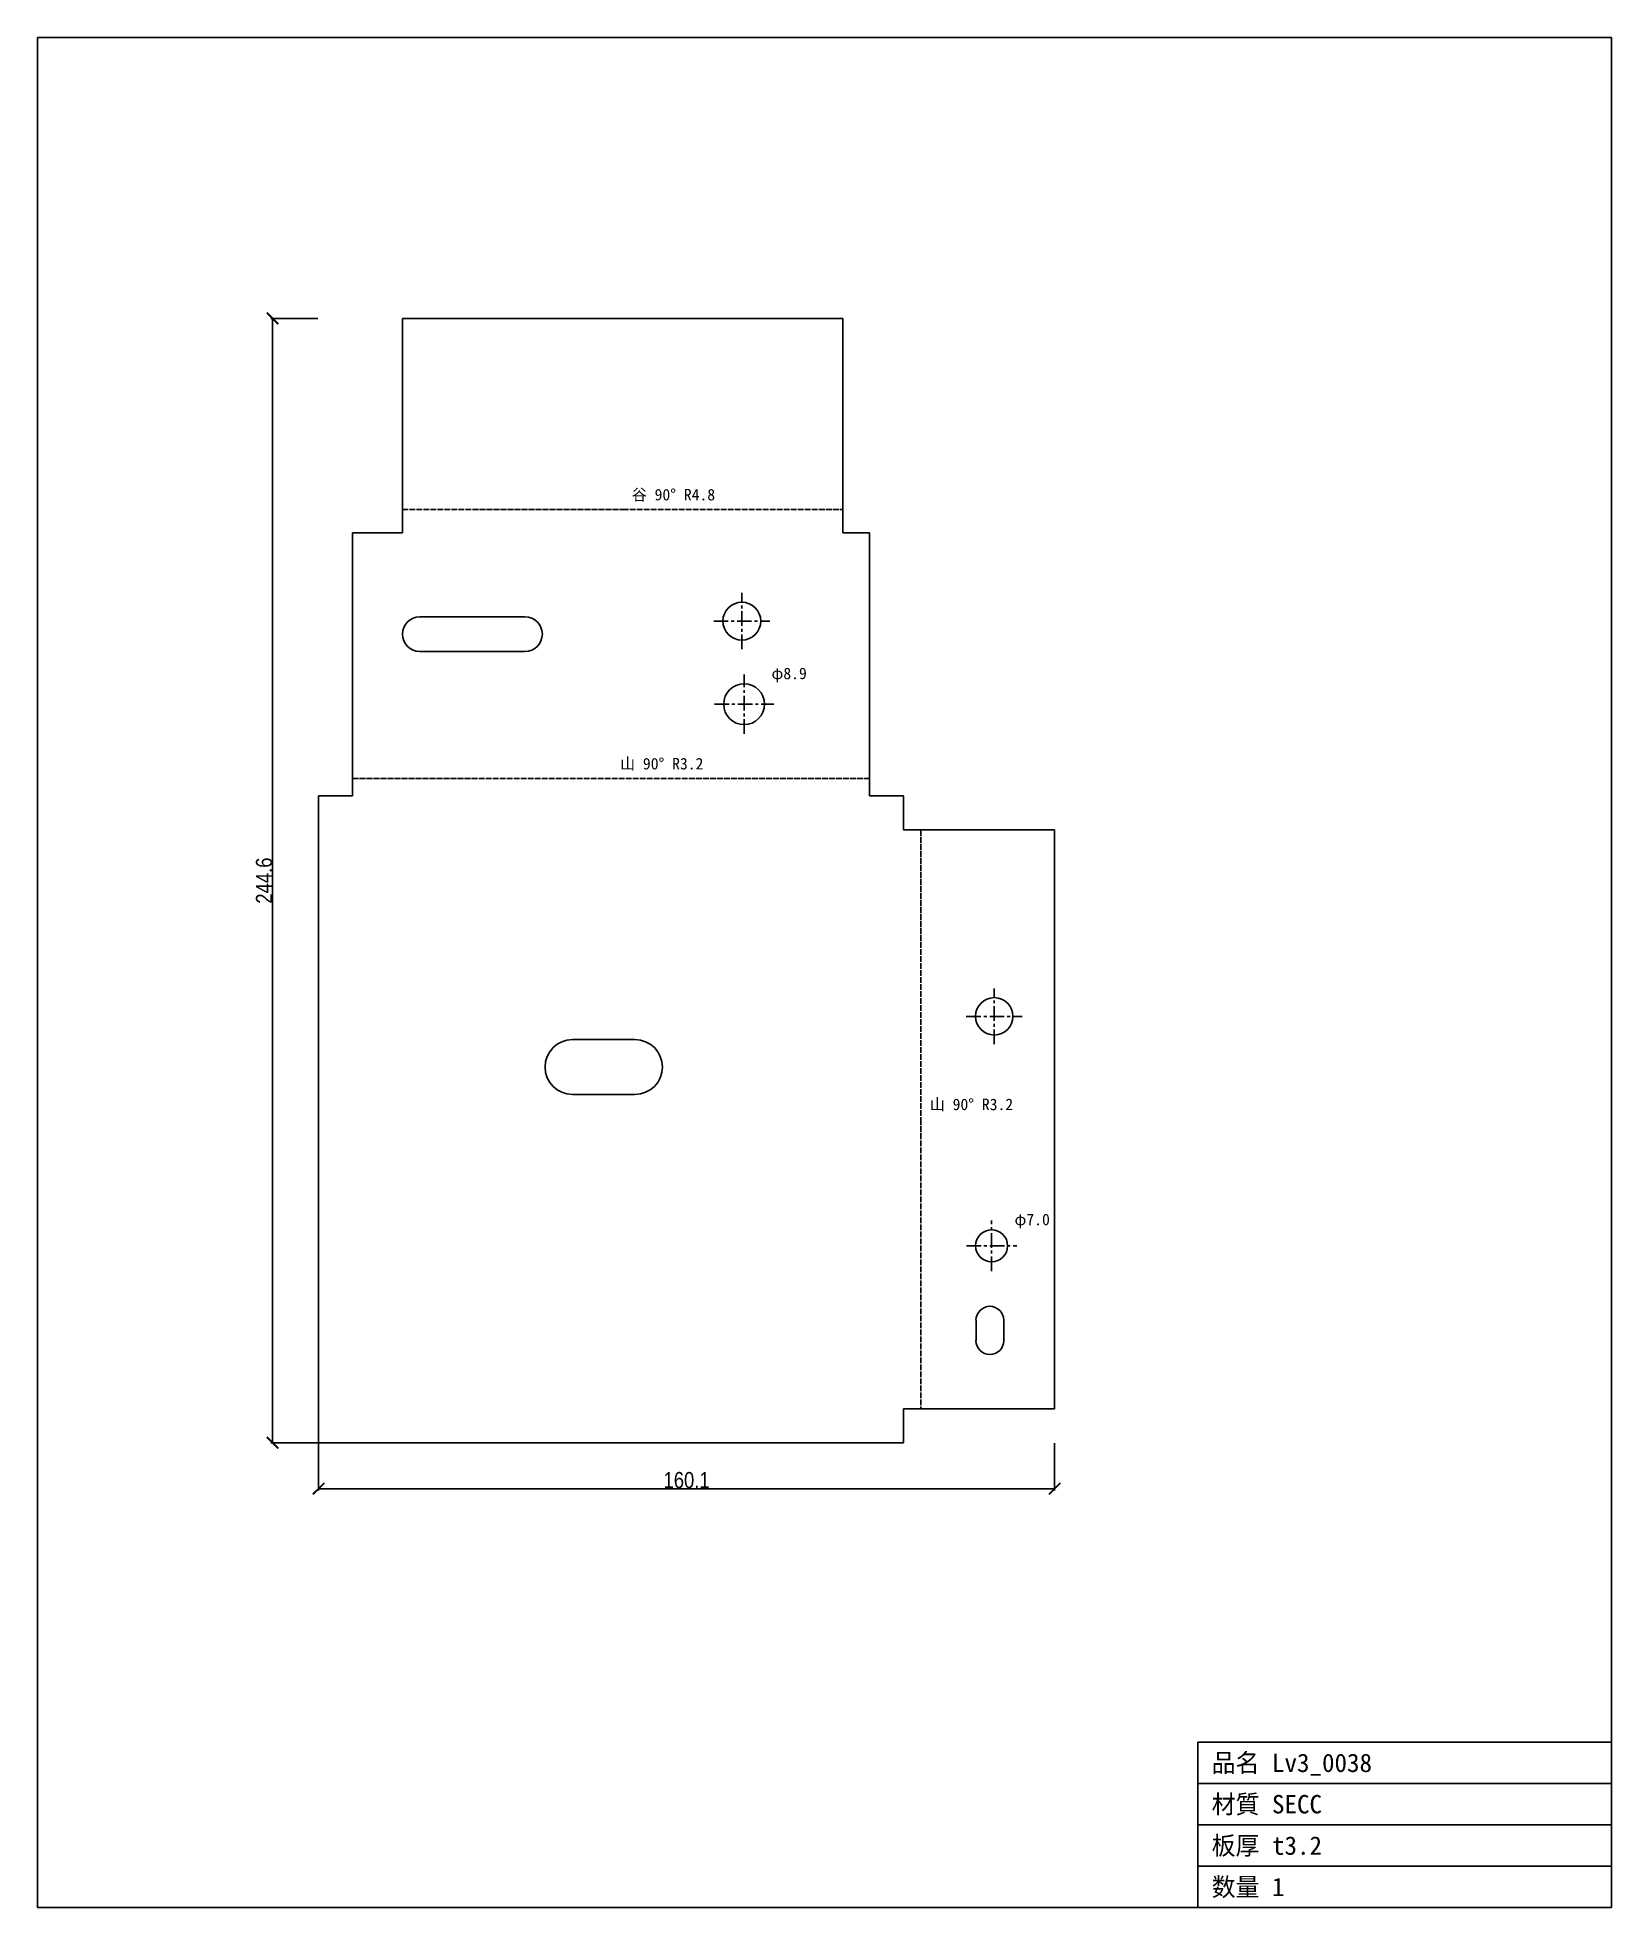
# Model space of a CAD drawing. Header units: millimetres. Extents: x -61 to 281, y -101 to 306.
import ezdxf

# ---------------------------------------------------------------- set-up
doc = ezdxf.new("R2010")
doc.units = ezdxf.units.MM
doc.linetypes.add('CENTER', pattern=[5.08, 3.175, -0.635, 0.635, -0.635])
doc.linetypes.add('DASHED', pattern=[1.524, 1.27, -0.254])
for name, color, linetype in [('10', 7, 'Continuous'), ('13', 7, 'Continuous'), ('18', 7, 'Continuous'), ('19', 7, 'Continuous'), ('7', 7, 'Continuous'), ('9', 7, 'Continuous')]:
    doc.layers.add(name, color=color, linetype=linetype)
doc.styles.add('OpenSansCondensed-Light', font='OpenSansCondensed-Light.ttf')
doc.dimstyles.new('EZDXF', dxfattribs={"dimtxt": 0.25, "dimasz": 0.175, "dimexe": 0.375, "dimexo": 0.125, "dimgap": 0.1, "dimtad": 1, "dimlfac": 100, "dimzin": 12, "dimdsep": 46, "dimtxsty": 'OpenSansCondensed-Light', "dimblk": 'ARCHTICK', "dimcen": 2.5, "dimazin": 3, "dimtfac": 0.5, "dimtmove": 2, "dimatfit": 3})

# ---------------------------------------------------------------- blocks, each defined once
blk = doc.blocks.new('HOLE_D6_96')
blk.add_circle((0, 0), 3.48)
blk = doc.blocks.new('_ARCHTICK')
at = {"color": 0, "linetype": 'BYBLOCK', "const_width": 0.15}
blk.add_lwpolyline([(-0.5, -0.5), (0.5, 0.5)], dxfattribs=at)

msp = doc.modelspace()

# ---------------------------------------------------------------- linework, layer by layer
at = {"layer": '10', "color": 7, "linetype": 'CONTINUOUS'}
for p, q in [((51.88, 244.64), (18.25, 244.64)), ((18.25, 244.64), (18.25, 221.43)), ((114.06, 244.64), (51.88, 244.64)), ((114.06, 226.88), (114.06, 244.64)), ((114.06, 244.64), (114.06, 198.02)), ((114.06, 198.02), (114.06, 226.88)), ((18.25, 221.43), (18.26, 198.02)), ((18.25, 198.02), (7.4, 198.02)), ((7.4, 198.02), (7.4, 159.51)), ((119.82, 198.02), (114.06, 198.02)), ((114.06, 198.02), (119.82, 198.02)), ((119.82, 140.74), (119.82, 198.02)), ((7.4, 159.51), (7.4, 156.85)), ((7.4, 156.85), (7.4, 140.74)), ((2.8, 140.74), (0, 140.74)), ((0, 140.74), (0, 85.12)), ((7.4, 140.74), (2.8, 140.74)), ((127.22, 140.74), (119.82, 140.74)), ((127.22, 133.34), (127.22, 140.74)), ((160.13, 133.34), (127.22, 133.34)), ((160.13, 7.4), (160.13, 133.34)), ((160.13, 133.34), (160.13, 7.4)), ((0, 85.12), (0, 0)), ((143.03, 22.22), (143.03, 26.66)), ((149.06, 26.66), (149.06, 22.21)), ((127.22, 0), (127.22, 7.4)), ((127.22, 7.4), (127.22, 0)), ((127.22, 7.4), (160.13, 7.4)), ((0, 0), (28.06, 0)), ((28.06, 0), (127.22, 0))]:
    msp.add_line(p, q, dxfattribs=at)
for points in [[(22.02, 179.73), (44.9, 179.73, -1), (44.9, 172.16), (22.02, 172.16, -1)], [(55.24, 87.71), (68.84, 87.71, -1), (68.84, 75.79), (55.24, 75.79, -1)]]:
    msp.add_lwpolyline(points, format="xyb", close=True, dxfattribs=at)
for centre, radius in [((92.08, 178.78), 4.12), ((92.58, 160.7), 4.45), ((146.42, 42.84), 3.48)]:
    msp.add_circle(centre, radius, dxfattribs=at)
for centre, radius, start, end in [((146.99, 92.78), 4.07, 0, 180), ((146.99, 92.78), 4.07, 180, 0), ((146.04, 26.66), 3.02, 0, 180), ((146.04, 22.22), 3.02, 180, 0)]:
    msp.add_arc(centre, radius, start, end, dxfattribs=at)
at = {"layer": '13', "color": 4, "linetype": 'DASHED'}
for p, q in [((18.25, 203.05), (66.16, 203.05)), ((66.16, 203.05), (114.06, 203.05)), ((7.4, 144.51), (119.82, 144.51)), ((130.99, 133.34), (130.99, 70.37)), ((130.99, 70.37), (130.99, 7.4))]:
    msp.add_line(p, q, dxfattribs=at)
at = {"layer": '19', "color": 1, "linetype": 'CENTER'}
for p, q in [((92.08, 172.67), (92.08, 184.9)), ((85.96, 178.78), (98.19, 178.78)), ((92.58, 154.25), (92.58, 167.15)), ((86.13, 160.7), (99.03, 160.7)), ((146.99, 86.72), (146.99, 98.85)), ((140.92, 92.78), (153.05, 92.78)), ((146.42, 37.36), (146.42, 48.32)), ((140.94, 42.84), (151.9, 42.84))]:
    msp.add_line(p, q, dxfattribs=at)
at = {"layer": '7', "color": 7, "linetype": 'CONTINUOUS'}
for p, q in [((281.29, 305.8), (-61.16, 305.8)), ((-61.16, 305.8), (-61.16, -101.16)), ((281.29, -101.16), (281.29, 305.8)), ((191.29, -101.16), (191.29, -65.16)), ((191.29, -65.16), (281.29, -65.16)), ((191.29, -74.16), (281.29, -74.16)), ((191.29, -83.16), (281.29, -83.16)), ((191.29, -92.16), (281.29, -92.16)), ((-61.16, -101.16), (281.29, -101.16))]:
    msp.add_line(p, q, dxfattribs=at)

# ---------------------------------------------------------------- block references
at = {"layer": '10', "color": 7, "linetype": 'CONTINUOUS'}
msp.add_blockref('HOLE_D6_96', (146.42, 42.84), dxfattribs=at)

# ---------------------------------------------------------------- texts
at = {"layer": '9', "color": 2}
for s, height, p in [('谷 90° R4.8', 2.5, (68.16, 205.05)), ('φ8.9', 2.5, (98.53, 166.15)), ('山 90° R3.2', 2.5, (65.61, 146.51)), ('山 90° R3.2', 2.5, (132.99, 72.37)), ('φ7.0', 2.5, (151.4, 47.32)), ('品名 Lv3_0038', 4, (194.29, -71.66)), ('材質 SECC', 4, (194.29, -80.66)), ('板厚 t3.2', 4, (194.29, -89.66)), ('数量 1', 4, (194.29, -98.66))]:
    msp.add_text(s, height=height, dxfattribs=at).set_placement(p)

# ---------------------------------------------------------------- dimensions: what is measured, and where the dimension line sits
at = {"layer": '18', "color": 2}
msp.add_linear_dim(base=(-10, 0), p1=(0, 0), p2=(0, 244.64), angle=90, dimstyle='EZDXF', override={"dimtxt": 3.5, "dimasz": 2.5, "dimdec": 1, "dimlfac": 1}, dxfattribs=at).render()
msp.add_linear_dim(base=(0, -10), p1=(0, 0), p2=(160.13, 0), dimstyle='EZDXF', override={"dimtxt": 3.5, "dimasz": 2.5, "dimdec": 1, "dimlfac": 1}, dxfattribs=at).render()

doc.saveas('drawing.dxf')
